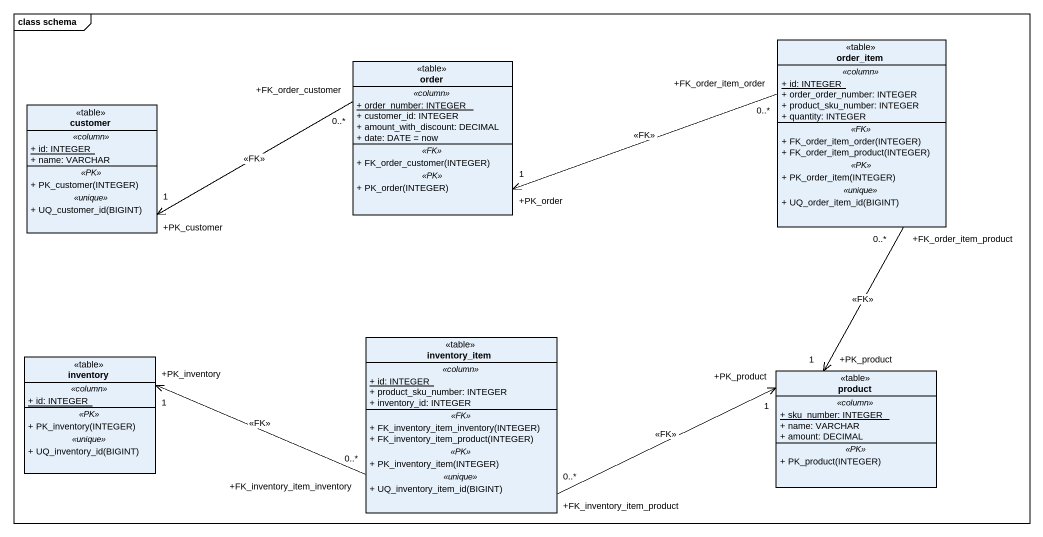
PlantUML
@startuml
mainframe class schema
hide circle
hide empty members
skinparam classAttributeIconSize 0
class order_item <<table>> {
  .. <<column>> ..
  {static} + id: INTEGER
  + order_order_number: INTEGER
  + product_sku_number: INTEGER
  + quantity: INTEGER
  .. <<FK>> ..
  + FK_order_item_order(INTEGER)
  + FK_order_item_product(INTEGER)
  .. <<PK>> ..
  + PK_order_item(INTEGER)
  .. <<unique>> ..
  + UQ_order_item_id(BIGINT)
}
class order <<table>> {
  .. <<column>> ..
  {static} + order_number: INTEGER
  + customer_id: INTEGER
  + amount_with_discount: DECIMAL
  + date: DATE = now
  .. <<FK>> ..
  + FK_order_customer(INTEGER)
  .. <<PK>> ..
  + PK_order(INTEGER)
}
class customer <<table>> {
  .. <<column>> ..
  {static} + id: INTEGER
  + name: VARCHAR
  .. <<PK>> ..
  + PK_customer(INTEGER)
  .. <<unique>> ..
  + UQ_customer_id(BIGINT)
}
class inventory <<table>> {
  .. <<column>> ..
  {static} + id: INTEGER
  .. <<PK>> ..
  + PK_inventory(INTEGER)
  .. <<unique>> ..
  + UQ_inventory_id(BIGINT)
}
class inventory_item <<table>> {
  .. <<column>> ..
  {static} + id: INTEGER
  + product_sku_number: INTEGER
  + inventory_id: INTEGER
  .. <<FK>> ..
  + FK_inventory_item_inventory(INTEGER)
  + FK_inventory_item_product(INTEGER)
  .. <<PK>> ..
  + PK_inventory_item(INTEGER)
  .. <<unique>> ..
  + UQ_inventory_item_id(BIGINT)
}
class product <<table>> {
  .. <<column>> ..
  {static} + sku_number: INTEGER
  + name: VARCHAR
  + amount: DECIMAL
  .. <<PK>> ..
  + PK_product(INTEGER)
}
order_item "+FK_order_item_order\n0..*" -left-> "+PK_order\n1" order : <<FK>>
order_item "+FK_order_item_product\n0..*" --> "+PK_product\n1" product : <<FK>>
order "+FK_order_customer\n0..*" -left-> "+PK_customer\n1" customer : <<FK>>
inventory_item "+FK_inventory_item_inventory\n0..*" -left-> "+PK_inventory\n1" inventory : <<FK>>
inventory_item "+FK_inventory_item_product\n0..*" -right-> "+PK_product\n1" product : <<FK>>
@enduml
